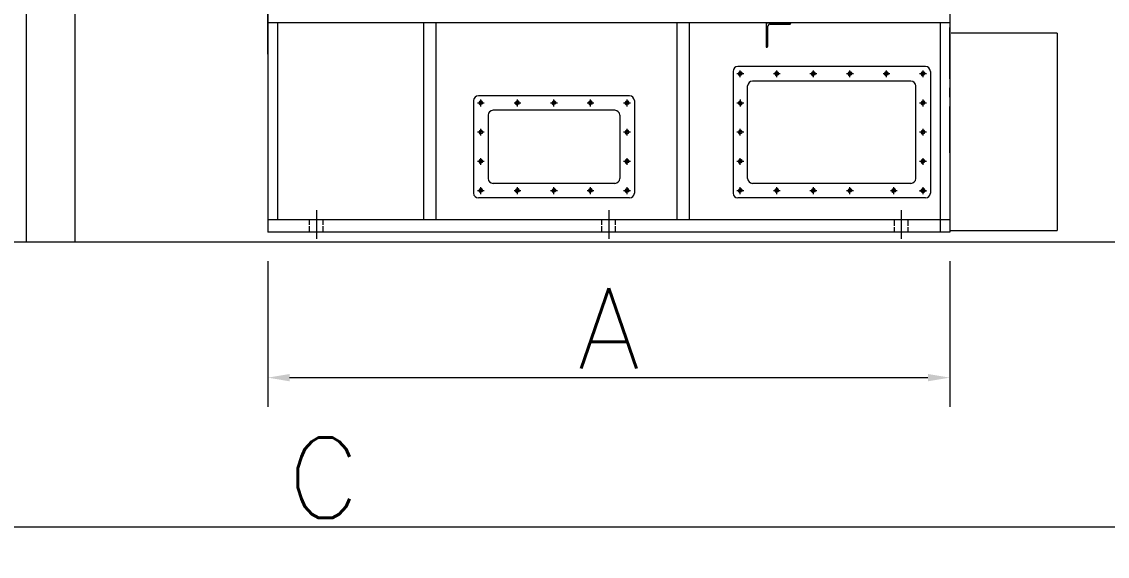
# Model space of a CAD drawing. Header units: millimetres. Extents: x 1925 to 561113, y 7411 to 433459.
# Drawn here: x 274245 to 330840, y 266302 to 294188 of the extents above; entities that cross this region are included whole.
import ezdxf

# ---------------------------------------------------------------- set-up
doc = ezdxf.new("R2010")
doc.units = ezdxf.units.MM
doc.header["$LTSCALE"] = 25.4
for name, pattern in [('ACAD_ISO02W100', [15, 12, -3]), ('CENTER', [50.8, 31.75, -6.35, 6.35, -6.35]), ('EB_DASH', [6, 3, -3])]:
    doc.linetypes.add(name, pattern=pattern)
doc.layers.get('Defpoints').update_dxf_attribs({"lineweight": 5})
for name, color, linetype, lineweight in [('CAXA0', 7, 'Continuous', 5), ('CAXA1', 5, 'CENTER', 5), ('CAXA2', 6, 'EB_DASH', 5), ('CAXA3', 7, 'Continuous', 5)]:
    doc.layers.add(name, color=color, linetype=linetype, lineweight=lineweight)
doc.styles.add('Roman', font='romans')
doc.styles.get("Standard").update_dxf_attribs({"font": 'arial.ttf'})
doc.dimstyles.new('ISO-25', dxfattribs={"dimscale": 30, "dimtxt": 38.1, "dimasz": 38.1, "dimexe": 50.8, "dimexo": 50.8, "dimgap": 15.875, "dimtad": 1, "dimtih": 1, "dimtoh": 1, "dimdec": 1, "dimlfac": 0.03937, "dimdsep": 46, "dimtxsty": 'Standard', "dimcen": 63.5, "dimclrd": 7, "dimclre": 7, "dimclrt": 7, "dimadec": 0, "dimazin": 0, "dimtfac": 1, "dimtdec": 1, "dimtmove": 0, "dimatfit": 3, "dimfxl": 25.4, "dimlwd": 5, "dimlwe": 5, "dimarcsym": 0})

# ---------------------------------------------------------------- blocks, each defined once
blk = doc.blocks.new('*D17')
at = {"color": 7, "linetype": 'Continuous', "lineweight": 5, "transparency": 16777216}
for p, q in [((287071, 281691), (287071, 274097)), ((322631, 281691), (322631, 274097)), ((288214, 275621), (321488, 275621))]:
    blk.add_line(p, q, dxfattribs=at)
at = {"color": 7, "transparency": 16777216}
for points in [[(288214, 275811), (288214, 275430), (287071, 275621)], [(321488, 275811), (321488, 275430), (322631, 275621)]]:
    blk.add_solid(points, dxfattribs=at)
at = {"layer": 'Defpoints', "color": 0, "transparency": 16777216}
for p in [(287071, 283215), (322631, 283215), (322631, 275621)]:
    blk.add_point(p, dxfattribs=at)
at = {"color": 7, "lineweight": 5, "transparency": 16777216, "insert": (304851, 278193), "char_height": 4191, "attachment_point": 5, "style": 'Roman'}
blk.add_mtext('A', dxfattribs=at)
blk = doc.blocks.new('*D19')
at = {"color": 7, "linetype": 'Continuous', "lineweight": 5, "transparency": 16777216}
for p, q in [((234367, 291019), (234367, 266302)), ((345619, 281183), (345619, 266302)), ((344476, 267826), (235510, 267826))]:
    blk.add_line(p, q, dxfattribs=at)
at = {"color": 7, "transparency": 16777216}
for points in [[(235510, 268017), (235510, 267636), (234367, 267826)], [(344476, 268017), (344476, 267636), (345619, 267826)]]:
    blk.add_solid(points, dxfattribs=at)
at = {"layer": 'Defpoints', "color": 0, "transparency": 16777216}
for p in [(234367, 292543), (345619, 282707), (234367, 267826)]:
    blk.add_point(p, dxfattribs=at)
at = {"color": 7, "lineweight": 5, "transparency": 16777216, "insert": (289993, 270398), "char_height": 4191, "attachment_point": 5, "style": 'Roman'}
blk.add_mtext('C', dxfattribs=at)

msp = doc.modelspace()

# ---------------------------------------------------------------- linework, layer by layer
at = {"color": 7, "linetype": 'Continuous', "lineweight": 5, "ltscale": 15}
for p, q in [((274499.1, 282706.87), (274499.1, 301350.28)), ((277039.1, 282706.87), (277039.1, 301350.28))]:
    msp.add_line(p, q, dxfattribs=at)
at = {"color": 7, "lineweight": 5}
msp.add_line((242495.1, 282706.75), (363332.17, 282706.75), dxfattribs=at)
at = {"layer": 'CAXA0', "color": 7, "linetype": 'Continuous', "lineweight": 5}
for p, q in [((287070.84, 292485.83), (287070.84, 294467.03)), ((287070.87, 292485.87), (287070.87, 294771.87)), ((287070.96, 294771.89), (287070.96, 283849.9)), ((287071.02, 294771.9), (287071.02, 294136.9)), ((322631.05, 294136.89), (287070.96, 294136.89)), ((287578.96, 294136.9), (287578.96, 283849.9)), ((295199.02, 294136.9), (295199.02, 283849.9)), ((295834.02, 294136.9), (295834.02, 283849.9)), ((308407.02, 294136.9), (308407.02, 283849.9)), ((309042.02, 294136.9), (309042.02, 283849.9)), ((313055.21, 294136.89), (313055.21, 292866.89)), ((313055.21, 294136.89), (314325.21, 294136.89)), ((313131.41, 293920.99), (313131.41, 292892.29)), ((313271.11, 294060.69), (314299.81, 294060.69)), ((314325.21, 294136.89), (314325.21, 294086.09)), ((322123.05, 294136.89), (322123.05, 285132.84)), ((322630.96, 294089.09), (322630.96, 290600.96)), ((322631.13, 291596.87), (322631.13, 293882.87)), ((328219.05, 293590.86), (322707.11, 293590.86)), ((313055.21, 292866.89), (313106.01, 292866.89)), ((322631.05, 291482.56), (322631.05, 292549.36)), ((322631.05, 291639.2), (322631.05, 292549.36)), ((311328.02, 291596.9), (311328.02, 285246.9)), ((311886.82, 291469.9), (311531.22, 291469.9)), ((321361.02, 291850.9), (311582.02, 291850.9)), ((311709.02, 291292.1), (311709.02, 291647.7)), ((313791.82, 291469.9), (313436.22, 291469.9)), ((313614.02, 291292.1), (313614.02, 291647.7)), ((315696.82, 291469.9), (315341.22, 291469.9)), ((315519.02, 291292.1), (315519.02, 291647.7)), ((317601.82, 291469.9), (317246.22, 291469.9)), ((317424.02, 291292.1), (317424.02, 291647.7)), ((319506.78, 291469.7), (319151.18, 291469.7)), ((319506.82, 291469.9), (319151.22, 291469.9)), ((319328.98, 291291.9), (319328.98, 291647.5)), ((319329.02, 291292.1), (319329.02, 291647.7)), ((321297.31, 291850.57), (320459.11, 291850.57)), ((321411.78, 291469.7), (321056.18, 291469.7)), ((321411.82, 291469.9), (321056.22, 291469.9)), ((321233.98, 291291.9), (321233.98, 291647.5)), ((321234.02, 291292.1), (321234.02, 291647.7)), ((321615.02, 291596.9), (321615.02, 285246.9)), ((320599.02, 291088.9), (312344.02, 291088.9)), ((312090.02, 286008.9), (312090.02, 290834.9)), ((320853.02, 286008.9), (320853.02, 290834.9)), ((297802.52, 290072.9), (297802.52, 285246.9)), ((298361.32, 289945.9), (298005.72, 289945.9)), ((305930.52, 290326.9), (298056.52, 290326.9)), ((298183.52, 289768.1), (298183.52, 290123.7)), ((300266.32, 289945.9), (299910.72, 289945.9)), ((300088.52, 289768.1), (300088.52, 290123.7)), ((302171.32, 289945.9), (301815.72, 289945.9)), ((301993.52, 289768.1), (301993.52, 290123.7)), ((304076.32, 289945.9), (303720.72, 289945.9)), ((303898.52, 289768.1), (303898.52, 290123.7)), ((305981.32, 289945.9), (305625.72, 289945.9)), ((305803.52, 289768.1), (305803.52, 290123.7)), ((306184.52, 290072.9), (306184.52, 285246.9)), ((311886.82, 289945.9), (311531.22, 289945.9)), ((311709.02, 290123.7), (311709.02, 289768.1)), ((321411.78, 289945.7), (321056.18, 289945.7)), ((321411.8, 289945.86), (321056.2, 289945.86)), ((321233.98, 289767.9), (321233.98, 290123.5)), ((321234, 289768.06), (321234, 290123.66)), ((298564.52, 289310.9), (298564.52, 286008.9)), ((305168.52, 289564.9), (298818.52, 289564.9)), ((305422.52, 289310.9), (305422.52, 286008.9)), ((298361.32, 288421.9), (298005.72, 288421.9)), ((298183.52, 288244.1), (298183.52, 288599.7)), ((305981.32, 288421.9), (305625.72, 288421.9)), ((305803.52, 288244.1), (305803.52, 288599.7)), ((311886.82, 288421.9), (311531.22, 288421.9)), ((311709.02, 288244.1), (311709.02, 288599.7)), ((321411.78, 288421.7), (321056.18, 288421.7)), ((321411.8, 288421.86), (321056.2, 288421.86)), ((321411.82, 288421.9), (321056.22, 288421.9)), ((321233.98, 288243.9), (321233.98, 288599.5)), ((321234, 288244.06), (321234, 288599.66)), ((321234.02, 288244.1), (321234.02, 288599.7)), ((298183.52, 286720.1), (298183.52, 287075.7)), ((305803.52, 286720.1), (305803.52, 287075.7)), ((311709.02, 286720.1), (311709.02, 287075.7)), ((321233.98, 286719.9), (321233.98, 287075.5)), ((321234, 286720.06), (321234, 287075.66)), ((321234.02, 286720.1), (321234.02, 287075.7)), ((298361.32, 286897.9), (298005.72, 286897.9)), ((305981.32, 286897.9), (305625.72, 286897.9)), ((311886.82, 286897.9), (311531.22, 286897.9)), ((321411.78, 286897.7), (321056.18, 286897.7)), ((321411.8, 286897.86), (321056.2, 286897.86)), ((321411.82, 286897.9), (321056.22, 286897.9)), ((298361.32, 285373.9), (298005.72, 285373.9)), ((298183.52, 285196.1), (298183.52, 285551.7)), ((305168.52, 285754.9), (298818.52, 285754.9)), ((300266.32, 285373.9), (299910.72, 285373.9)), ((300088.52, 285196.1), (300088.52, 285551.7)), ((302171.32, 285373.9), (301815.72, 285373.9)), ((301993.52, 285196.1), (301993.52, 285551.7)), ((304076.32, 285373.9), (303720.72, 285373.9)), ((303898.52, 285196.1), (303898.52, 285551.7)), ((305981.32, 285373.9), (305625.72, 285373.9)), ((305803.52, 285196.1), (305803.52, 285551.7)), ((311886.82, 285373.9), (311531.22, 285373.9)), ((311709.02, 285196.1), (311709.02, 285551.7)), ((320599.02, 285754.9), (312344.02, 285754.9)), ((313791.82, 285373.9), (313436.22, 285373.9)), ((313614.02, 285196.1), (313614.02, 285551.7)), ((315696.82, 285373.9), (315341.22, 285373.9)), ((315519.02, 285196.1), (315519.02, 285551.7)), ((317601.82, 285373.9), (317246.22, 285373.9)), ((317424.02, 285196.1), (317424.02, 285551.7)), ((319887.78, 285373.7), (319532.18, 285373.7)), ((319887.82, 285373.9), (319532.22, 285373.9)), ((319709.98, 285195.9), (319709.98, 285551.5)), ((319710.02, 285196.1), (319710.02, 285551.7)), ((321056.18, 285373.7), (321411.78, 285373.7)), ((321411.8, 285373.86), (321056.2, 285373.86)), ((321411.82, 285373.9), (321056.22, 285373.9)), ((321233.98, 285195.9), (321233.98, 285551.5)), ((321234, 285196.06), (321234, 285551.66)), ((321234.02, 285196.1), (321234.02, 285551.7)), ((305930.52, 284992.9), (298056.52, 284992.9)), ((321361.02, 284992.9), (311582.02, 284992.9)), ((322123.05, 285132.84), (322123.05, 283214.9)), ((287071.02, 283849.9), (287071.02, 283214.9)), ((322631.05, 283849.9), (287071.02, 283849.9)), ((322631.05, 283214.9), (287071.02, 283214.9)), ((322631.05, 283300.04), (328219.05, 283300.04))]:
    msp.add_line(p, q, dxfattribs=at)
for centre in [(311709.02, 291469.9), (313614.02, 291469.9), (315519.02, 291469.9), (317424.02, 291469.9), (319328.98, 291469.7), (319329.02, 291469.9), (321233.98, 291469.7), (321234.02, 291469.9), (298183.52, 289945.9), (300088.52, 289945.9), (301993.52, 289945.9), (303898.52, 289945.9), (305803.52, 289945.9), (311709.02, 289945.9), (321233.98, 289945.7), (321234, 289945.86), (298183.52, 288421.9), (305803.52, 288421.9), (311709.02, 288421.9), (321233.98, 288421.7), (321234, 288421.86), (321234.02, 288421.9), (298183.52, 286897.9), (305803.52, 286897.9), (311709.02, 286897.9), (321233.98, 286897.7), (321234, 286897.86), (321234.02, 286897.9), (298183.52, 285373.9), (300088.52, 285373.9), (301993.52, 285373.9), (303898.52, 285373.9), (305803.52, 285373.9), (311709.02, 285373.9), (313614.02, 285373.9), (315519.02, 285373.9), (317424.02, 285373.9), (319709.98, 285373.7), (319710.02, 285373.9), (321233.98, 285373.7), (321234, 285373.86), (321234.02, 285373.9)]:
    msp.add_circle(centre, 84.41, dxfattribs=at)
for centre, radius, start, end in [((313271.11, 293920.99), 139.7, 90, 180), ((314299.81, 294086.09), 25.4, 270, 0), ((313106.01, 292892.29), 25.4, 270, 0), ((311582.02, 291596.9), 254, 90, 180), ((311709.02, 291469.9), 101.6, 350, 270), ((313614.02, 291469.9), 101.6, 350, 270), ((315519.02, 291469.9), 101.6, 350, 270), ((317424.02, 291469.9), 101.6, 350, 270), ((319328.98, 291469.7), 101.6, 350, 270), ((319329.02, 291469.9), 101.6, 350, 270), ((321233.98, 291469.7), 101.6, 350, 270), ((321234.02, 291469.9), 101.6, 350, 270), ((321360.98, 291596.7), 254, 0, 90), ((321361.02, 291596.9), 254, 0, 90), ((312344.02, 290834.9), 254, 90, 180), ((320598.98, 290834.7), 254, 0, 90), ((320599.02, 290834.9), 254, 0, 90), ((298056.52, 290072.9), 254, 90, 180), ((298183.52, 289945.9), 101.6, 350, 270), ((300088.52, 289945.9), 101.6, 350, 270), ((301993.52, 289945.9), 101.6, 350, 270), ((303898.52, 289945.9), 101.6, 350, 270), ((305803.52, 289945.9), 101.6, 350, 270), ((305930.52, 290072.9), 254, 0, 90), ((311709.02, 289945.9), 101.6, 90, 10), ((321233.98, 289945.7), 101.6, 350, 270), ((321234, 289945.86), 101.6, 350, 270), ((298818.52, 289310.9), 254, 90, 180), ((305168.52, 289310.9), 254, 0, 90), ((298183.52, 288421.9), 101.6, 350, 270), ((305803.52, 288421.9), 101.6, 350, 270), ((311709.02, 288421.9), 101.6, 350, 270), ((321233.98, 288421.7), 101.6, 350, 270), ((321234, 288421.86), 101.6, 350, 270), ((321234.02, 288421.9), 101.6, 350, 270), ((298183.52, 286897.9), 101.6, 350, 270), ((305803.52, 286897.9), 101.6, 350, 270), ((311709.02, 286897.9), 101.6, 350, 270), ((321233.98, 286897.7), 101.6, 350, 270), ((321234, 286897.86), 101.6, 350, 270), ((321234.02, 286897.9), 101.6, 350, 270), ((298818.52, 286008.9), 254, 180, 270), ((305168.52, 286008.9), 254, 270, 0), ((312344.02, 286008.9), 254, 180, 270), ((320598.98, 286008.7), 254, 270, 0), ((320599.02, 286008.9), 254, 270, 0), ((298056.52, 285246.9), 254, 180, 270), ((298183.52, 285373.9), 101.6, 350, 270), ((300088.52, 285373.9), 101.6, 350, 270), ((301993.52, 285373.9), 101.6, 350, 270), ((303898.52, 285373.9), 101.6, 350, 270), ((305803.52, 285373.9), 101.6, 350, 270), ((305930.52, 285246.9), 254, 270, 0), ((311582.02, 285246.9), 254, 180, 270), ((311709.02, 285373.9), 101.6, 350, 270), ((313614.02, 285373.9), 101.6, 350, 270), ((315519.02, 285373.9), 101.6, 350, 270), ((317424.02, 285373.9), 101.6, 350, 270), ((319709.98, 285373.7), 101.6, 350, 270), ((319710.02, 285373.9), 101.6, 350, 270), ((321233.98, 285373.7), 101.6, 270, 190), ((321234, 285373.86), 101.6, 350, 270), ((321234.02, 285373.9), 101.6, 350, 270), ((321361, 285246.86), 254, 270, 0)]:
    msp.add_arc(centre, radius, start, end, dxfattribs=at)
at = {"layer": 'CAXA1', "linetype": 'CENTER', "lineweight": 5, "ltscale": 3}
for p, q in [((322631.05, 287342.36), (322631.05, 293070.06)), ((289611.02, 284360.68), (289611.02, 282868.57)), ((304851.02, 284360.68), (304851.02, 282868.57)), ((320091.02, 284360.68), (320091.02, 282868.57))]:
    msp.add_line(p, q, dxfattribs=at)
at = {"layer": 'CAXA2', "color": 7, "linetype": 'ACAD_ISO02W100', "lineweight": 5}
for p, q in [((289255.42, 283214.9), (289255.42, 283849.9)), ((289966.62, 283214.9), (289966.62, 283849.9)), ((304495.42, 283214.9), (304495.42, 283849.9)), ((305206.62, 283214.9), (305206.62, 283849.9)), ((319735.47, 283849.9), (319735.47, 283214.9)), ((320446.56, 283849.82), (320446.56, 283214.82))]:
    msp.add_line(p, q, dxfattribs=at)
at = {"layer": 'CAXA3', "color": 7, "linetype": 'Continuous', "lineweight": 5}
for p, q in [((287070.85, 294771.81), (287070.85, 294136.81)), ((287070.89, 294771.85), (287070.89, 294136.85)), ((287070.94, 294771.85), (287070.94, 294136.85)), ((287071, 294771.86), (287071, 294136.86)), ((322631.05, 294771.9), (322631.05, 285094.74)), ((328219.05, 293590.86), (328219.05, 283300.04)), ((322631.05, 285132.84), (322631.05, 283214.9))]:
    msp.add_line(p, q, dxfattribs=at)

# ---------------------------------------------------------------- dimensions: what is measured, and where the dimension line sits
at = {"color": 7, "lineweight": 5}
dim = msp.add_linear_dim(base=(234367.1, 267826.04), p1=(345619.1, 282706.87), p2=(234367.1, 292543.05), text='C', dimstyle='ISO-25', override={"dimscale": 30, "dimtxt": 139.7, "dimpost": '\\X', "dimtxsty": 'Roman', "dimtmove": 1}, dxfattribs=at)
dim.commit()
dim.dimension.update_dxf_attribs({"geometry": '*D19', "text_midpoint": (289993.1, 267826.04), "dimtype": 160})
dim = msp.add_linear_dim(base=(322631.05, 275620.95), p1=(287071.02, 283214.9), p2=(322631.05, 283214.9), text='A', dimstyle='ISO-25', override={"dimscale": 30, "dimtxt": 139.7, "dimpost": '\\X', "dimtxsty": 'Roman', "dimtmove": 1}, dxfattribs=at)
dim.commit()
dim.dimension.update_dxf_attribs({"geometry": '*D17', "text_midpoint": (304851.03, 278192.7)})

doc.saveas('drawing.dxf')
